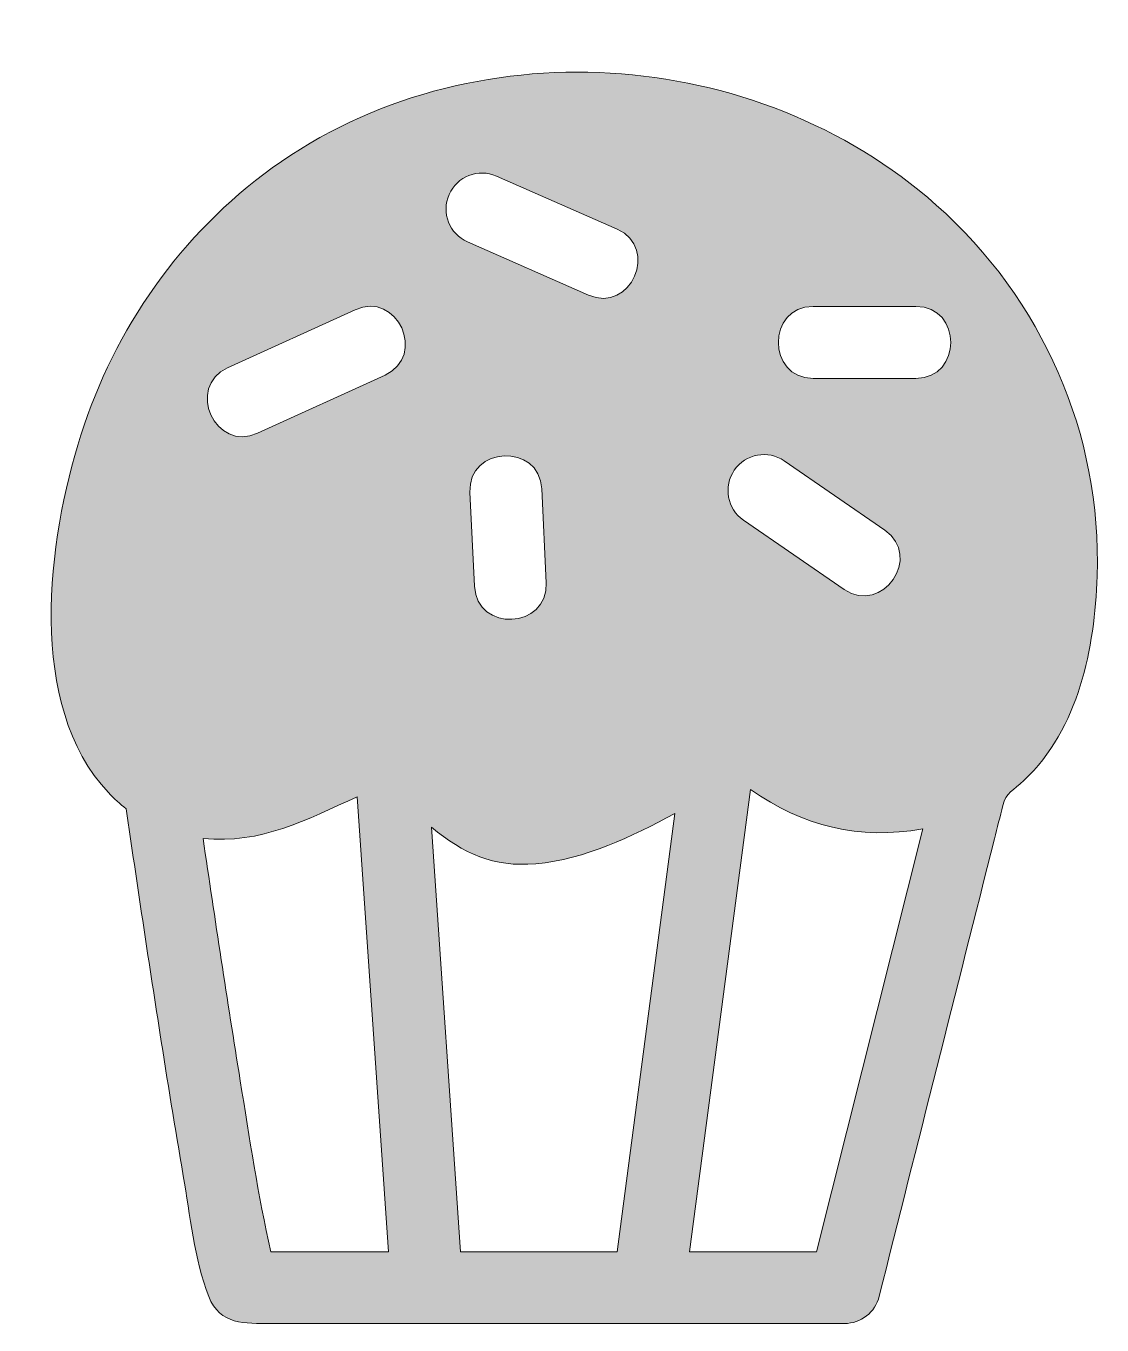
# Model space of a CAD drawing. Header units: inches. Extents: x -2 to 85, y 0 to 105.
import ezdxf

# ---------------------------------------------------------------- set-up
doc = ezdxf.new("R2010")
doc.units = ezdxf.units.IN
doc.header["$MEASUREMENT"] = 0
doc.layers.add('Layer 1', color=7, linetype='Continuous')

msp = doc.modelspace()

# ---------------------------------------------------------------- hatches: boundary and pattern name
at = {"layer": 'Layer 1', "true_color": 0xee2c36}
h = msp.add_hatch(color=240, dxfattribs=at)
h.dxf.hatch_style = 2
edge = h.paths.add_edge_path()
edge.add_spline(control_points=[(6.09, 41.8), (6.97, 35.74), (7.88, 29.68), (8.83, 23.62), (9.44, 19.74), (10.06, 15.87), (10.73, 12), (11.29, 8.79), (11.61, 5.25), (12.8, 2.19), (13.69, -0.12), (15.78, 0), (17.81, 0), (20.68, 0), (23.55, 0), (26.42, 0), (39.1, 0), (51.77, 0), (64.45, 0), (65.78, 0), (66.95, 0.91), (67.27, 2.21), (70.39, 14.59), (73.51, 26.97), (76.63, 39.35), (76.86, 40.25), (77.09, 41.15), (77.31, 42.06), (77.58, 43.12), (78.17, 43.27), (79.03, 44.09), (83.48, 48.31), (84.78, 54.81), (84.98, 60.69), (85.37, 72.21), (80.52, 83.17), (71.91, 90.81), (57.21, 103.83), (33.96, 105.35), (17.95, 93.82), (10.57, 88.5), (5.15, 80.77), (2.41, 72.12), (-0.3, 63.6), (-2.05, 50.22), (4.66, 43.1), (5.11, 42.61), (5.59, 42.18), (6.09, 41.8)], knot_values=[0, 0, 0, 0, 1, 1, 1, 2, 2, 2, 3, 3, 3, 4, 4, 4, 5, 5, 5, 6, 6, 6, 7, 7, 7, 8, 8, 8, 9, 9, 9, 10, 10, 10, 11, 11, 11, 12, 12, 12, 13, 13, 13, 14, 14, 14, 15, 15, 15, 16, 16, 16, 16], degree=3, periodic=1)
edge = h.paths.add_edge_path()
edge.add_spline(control_points=[(61.9, 82.58), (61.9, 82.58), (70.26, 82.58), (70.26, 82.58), (74.02, 82.58), (74.02, 76.74), (70.26, 76.74), (70.26, 76.74), (61.9, 76.74), (61.9, 76.74), (58.14, 76.74), (58.14, 82.58), (61.9, 82.58)], knot_values=[0, 0, 0, 0, 1, 1, 1, 2, 2, 2, 3, 3, 3, 4, 4, 4, 4], degree=3, periodic=1)
edge = h.paths.add_edge_path()
edge.add_spline(control_points=[(55.5, 69.28), (56.41, 70.61), (58.23, 70.95), (59.55, 70.04), (59.55, 70.04), (67.73, 64.41), (67.73, 64.41), (70.83, 62.28), (67.53, 57.47), (64.43, 59.6), (64.43, 59.6), (56.25, 65.23), (56.25, 65.23), (54.92, 66.14), (54.59, 67.96), (55.5, 69.28)], knot_values=[0, 0, 0, 0, 1, 1, 1, 2, 2, 2, 3, 3, 3, 4, 4, 4, 5, 5, 5, 5], degree=3, periodic=1)
edge = h.paths.add_edge_path()
edge.add_spline(control_points=[(56.82, 43.37), (61.08, 40.34), (65.62, 39.26), (70.82, 40.15), (70.82, 40.15), (62.17, 5.83), (62.17, 5.83), (59.94, 5.83), (56.23, 5.83), (51.85, 5.83), (51.85, 5.83), (56.82, 43.37), (56.82, 43.37)], knot_values=[0, 0, 0, 0, 1, 1, 1, 2, 2, 2, 3, 3, 3, 4, 4, 4, 4], degree=3, periodic=1)
edge = h.paths.add_edge_path()
edge.add_spline(control_points=[(32.33, 91.66), (32.98, 93.14), (34.7, 93.81), (36.17, 93.16), (36.17, 93.16), (45.99, 88.84), (45.99, 88.84), (49.43, 87.33), (47.08, 81.99), (43.64, 83.5), (43.64, 83.5), (33.82, 87.82), (33.82, 87.82), (32.35, 88.47), (31.68, 90.19), (32.33, 91.66)], knot_values=[0, 0, 0, 0, 1, 1, 1, 2, 2, 2, 3, 3, 3, 4, 4, 4, 5, 5, 5, 5], degree=3, periodic=1)
edge = h.paths.add_edge_path()
edge.add_spline(control_points=[(40.21, 60.14), (40.39, 56.38), (34.57, 56.1), (34.39, 59.86), (34.39, 59.86), (34.02, 67.49), (34.02, 67.49), (33.84, 71.25), (39.67, 71.53), (39.85, 67.77), (39.85, 67.77), (40.21, 60.14), (40.21, 60.14)], knot_values=[0, 0, 0, 0, 1, 1, 1, 2, 2, 2, 3, 3, 3, 4, 4, 4, 4], degree=3, periodic=1)
edge = h.paths.add_edge_path()
edge.add_spline(control_points=[(39.37, 37.33), (43.45, 37.69), (47.11, 39.53), (50.67, 41.41), (50.67, 41.41), (45.97, 5.83), (45.97, 5.83), (41.8, 5.83), (37.39, 5.83), (33.26, 5.83), (33.26, 5.83), (30.89, 40.29), (30.89, 40.29), (33.52, 38.14), (35.89, 37.03), (39.37, 37.33)], knot_values=[0, 0, 0, 0, 1, 1, 1, 2, 2, 2, 3, 3, 3, 4, 4, 4, 5, 5, 5, 5], degree=3, periodic=1)
edge = h.paths.add_edge_path()
edge.add_spline(control_points=[(14.33, 77.59), (14.33, 77.59), (24.7, 82.31), (24.7, 82.31), (28.12, 83.87), (30.54, 78.57), (27.12, 77.01), (27.12, 77.01), (16.76, 72.28), (16.76, 72.28), (13.33, 70.72), (10.91, 76.03), (14.33, 77.59)], knot_values=[0, 0, 0, 0, 1, 1, 1, 2, 2, 2, 3, 3, 3, 4, 4, 4, 4], degree=3, periodic=1)
edge = h.paths.add_edge_path()
edge.add_spline(control_points=[(24.87, 42.77), (24.87, 42.77), (27.41, 5.83), (27.41, 5.83), (23.33, 5.83), (19.91, 5.83), (17.84, 5.83), (16.81, 10.41), (16.11, 15.07), (15.36, 19.7), (14.3, 26.25), (13.31, 32.82), (12.34, 39.38), (17.09, 38.9), (20.72, 40.92), (24.87, 42.77)], knot_values=[0, 0, 0, 0, 1, 1, 1, 2, 2, 2, 3, 3, 3, 4, 4, 4, 5, 5, 5, 5], degree=3, periodic=1)

# ---------------------------------------------------------------- linework, layer by layer
at = {"layer": 'Layer 1', "lineweight": 0}
for points, knots in [([(6.09, 41.8), (6.97, 35.74), (7.88, 29.68), (8.83, 23.62), (9.44, 19.74), (10.06, 15.87), (10.73, 12), (11.29, 8.79), (11.61, 5.25), (12.8, 2.19), (13.69, -0.12), (15.78, 0), (17.81, 0), (20.68, 0), (23.55, 0), (26.42, 0), (39.1, 0), (51.77, 0), (64.45, 0), (65.78, 0), (66.95, 0.91), (67.27, 2.21), (70.39, 14.59), (73.51, 26.97), (76.63, 39.35), (76.86, 40.25), (77.09, 41.15), (77.31, 42.06), (77.58, 43.12), (78.17, 43.27), (79.03, 44.09), (83.48, 48.31), (84.78, 54.81), (84.98, 60.69), (85.37, 72.21), (80.52, 83.17), (71.91, 90.81), (57.21, 103.83), (33.96, 105.35), (17.95, 93.82), (10.57, 88.5), (5.15, 80.77), (2.41, 72.12), (-0.3, 63.6), (-2.05, 50.22), (4.66, 43.1), (5.11, 42.61), (5.59, 42.18), (6.09, 41.8)], [0, 0, 0, 0, 1, 1, 1, 2, 2, 2, 3, 3, 3, 4, 4, 4, 5, 5, 5, 6, 6, 6, 7, 7, 7, 8, 8, 8, 9, 9, 9, 10, 10, 10, 11, 11, 11, 12, 12, 12, 13, 13, 13, 14, 14, 14, 15, 15, 15, 16, 16, 16, 16]), ([(32.33, 91.66), (32.98, 93.14), (34.7, 93.81), (36.17, 93.16), (36.17, 93.16), (45.99, 88.84), (45.99, 88.84), (49.43, 87.33), (47.08, 81.99), (43.64, 83.5), (43.64, 83.5), (33.82, 87.82), (33.82, 87.82), (32.35, 88.47), (31.68, 90.19), (32.33, 91.66)], [0, 0, 0, 0, 1, 1, 1, 2, 2, 2, 3, 3, 3, 4, 4, 4, 5, 5, 5, 5]), ([(14.33, 77.59), (14.33, 77.59), (24.7, 82.31), (24.7, 82.31), (28.12, 83.87), (30.54, 78.57), (27.12, 77.01), (27.12, 77.01), (16.76, 72.28), (16.76, 72.28), (13.33, 70.72), (10.91, 76.03), (14.33, 77.59)], [0, 0, 0, 0, 1, 1, 1, 2, 2, 2, 3, 3, 3, 4, 4, 4, 4]), ([(61.9, 82.58), (61.9, 82.58), (70.26, 82.58), (70.26, 82.58), (74.02, 82.58), (74.02, 76.74), (70.26, 76.74), (70.26, 76.74), (61.9, 76.74), (61.9, 76.74), (58.14, 76.74), (58.14, 82.58), (61.9, 82.58)], [0, 0, 0, 0, 1, 1, 1, 2, 2, 2, 3, 3, 3, 4, 4, 4, 4]), ([(40.21, 60.14), (40.39, 56.38), (34.57, 56.1), (34.39, 59.86), (34.39, 59.86), (34.02, 67.49), (34.02, 67.49), (33.84, 71.25), (39.67, 71.53), (39.85, 67.77), (39.85, 67.77), (40.21, 60.14), (40.21, 60.14)], [0, 0, 0, 0, 1, 1, 1, 2, 2, 2, 3, 3, 3, 4, 4, 4, 4]), ([(55.5, 69.28), (56.41, 70.61), (58.23, 70.95), (59.55, 70.04), (59.55, 70.04), (67.73, 64.41), (67.73, 64.41), (70.83, 62.28), (67.53, 57.47), (64.43, 59.6), (64.43, 59.6), (56.25, 65.23), (56.25, 65.23), (54.92, 66.14), (54.59, 67.96), (55.5, 69.28)], [0, 0, 0, 0, 1, 1, 1, 2, 2, 2, 3, 3, 3, 4, 4, 4, 5, 5, 5, 5]), ([(56.82, 43.37), (61.08, 40.34), (65.62, 39.26), (70.82, 40.15), (70.82, 40.15), (62.17, 5.83), (62.17, 5.83), (59.94, 5.83), (56.23, 5.83), (51.85, 5.83), (51.85, 5.83), (56.82, 43.37), (56.82, 43.37)], [0, 0, 0, 0, 1, 1, 1, 2, 2, 2, 3, 3, 3, 4, 4, 4, 4]), ([(24.87, 42.77), (24.87, 42.77), (27.41, 5.83), (27.41, 5.83), (23.33, 5.83), (19.91, 5.83), (17.84, 5.83), (16.81, 10.41), (16.11, 15.07), (15.36, 19.7), (14.3, 26.25), (13.31, 32.82), (12.34, 39.38), (17.09, 38.9), (20.72, 40.92), (24.87, 42.77)], [0, 0, 0, 0, 1, 1, 1, 2, 2, 2, 3, 3, 3, 4, 4, 4, 5, 5, 5, 5]), ([(39.37, 37.33), (43.45, 37.69), (47.11, 39.53), (50.67, 41.41), (50.67, 41.41), (45.97, 5.83), (45.97, 5.83), (41.8, 5.83), (37.39, 5.83), (33.26, 5.83), (33.26, 5.83), (30.89, 40.29), (30.89, 40.29), (33.52, 38.14), (35.89, 37.03), (39.37, 37.33)], [0, 0, 0, 0, 1, 1, 1, 2, 2, 2, 3, 3, 3, 4, 4, 4, 5, 5, 5, 5])]:
    msp.add_open_spline(points, degree=3, knots=knots, dxfattribs=at)

doc.saveas('drawing.dxf')
